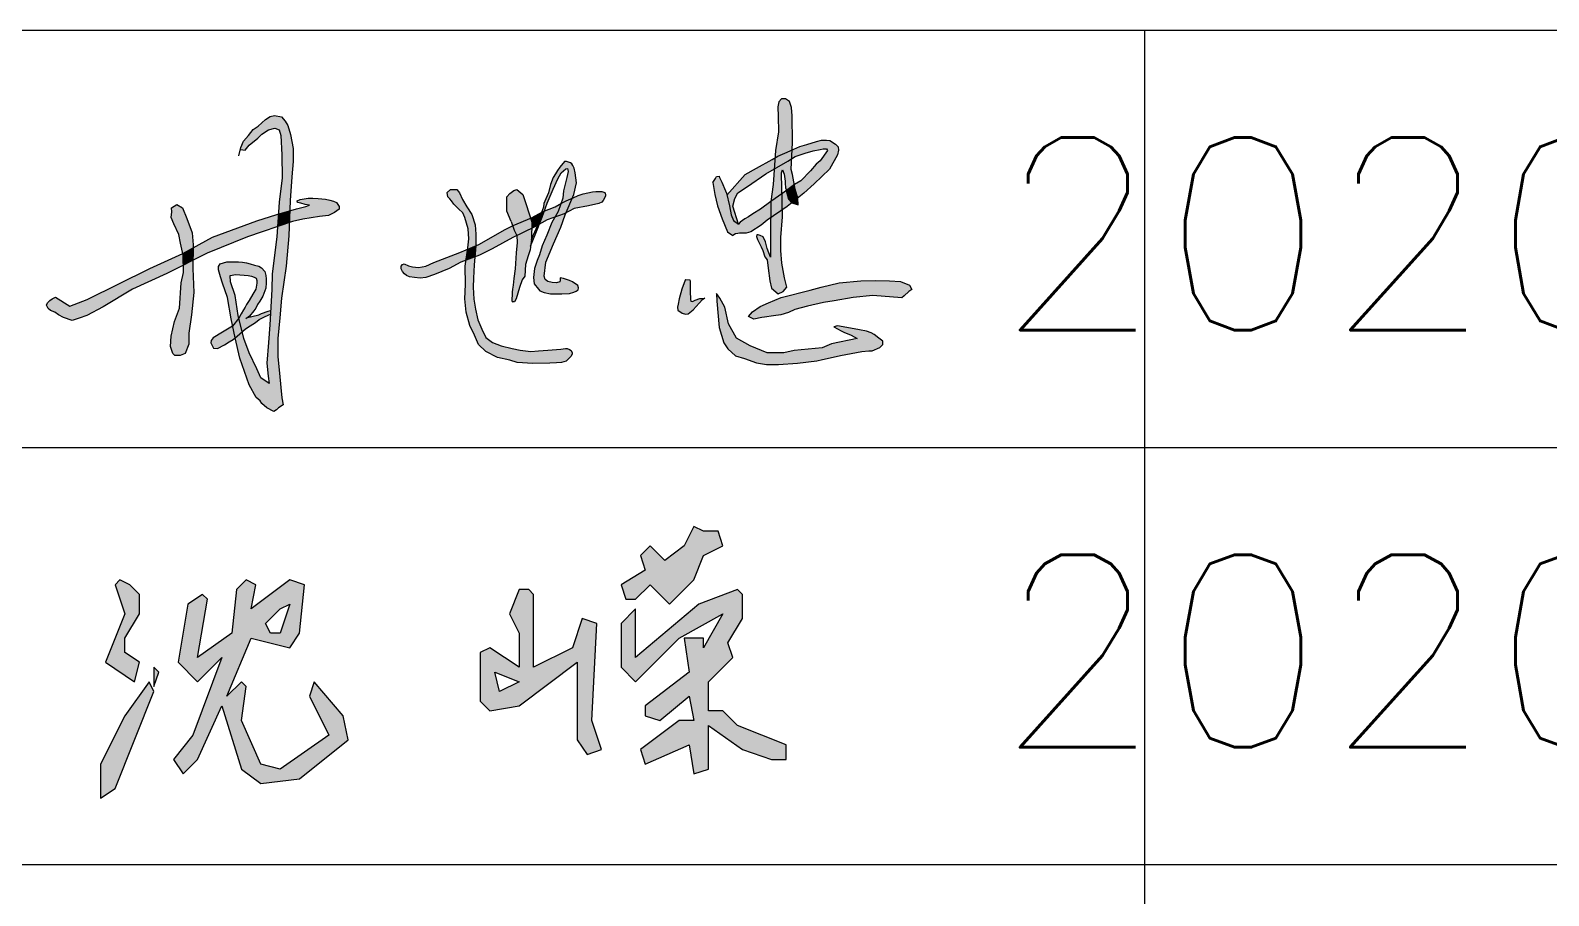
# Model space of a CAD drawing. Header units: millimetres. Extents: x 866561 to 876967, y 40200 to 44891.
# Drawn here: x 873855.26 to 873878.9, y 40247.15 to 40260.64 of the extents above; entities that cross this region are included whole.
import ezdxf
from ezdxf.enums import TextEntityAlignment as Align

# ---------------------------------------------------------------- set-up
doc = ezdxf.new("R2010")
doc.units = ezdxf.units.MM
doc.header["$LTSCALE"] = 1000
doc.header["$MEASUREMENT"] = 0
doc.layers.add('HATCH', color=8, linetype='Continuous')
doc.styles.add('ECEC_TQ', font='txt_l.shx', dxfattribs={"bigfont": 'hztxt_l.shx'})

msp = doc.modelspace()

# ---------------------------------------------------------------- hatches: boundary and pattern name
at = {"linetype": 'Continuous'}
h = msp.add_hatch(color=256, dxfattribs=at)
h.paths.add_polyline_path([(873863.775, 40250.79), (873863.775, 40249.58), (873863.927, 40249.353), (873864.154, 40249.429), (873864.002, 40249.883), (873864.078, 40251.395), (873863.851, 40251.471), (873863.7, 40251.017), (873863.095, 40250.715), (873863.095, 40251.849), (873863.019, 40251.925), (873862.868, 40251.925), (873862.717, 40251.546), (873862.868, 40251.244), (873862.868, 40250.715), (873862.414, 40251.017), (873862.263, 40250.941), (873862.263, 40250.185), (873862.414, 40250.034), (873862.868, 40250.11)])
h.paths.add_polyline_path([(873862.868, 40250.488), (873862.565, 40250.336), (873862.49, 40250.639)], flags=16)
h.paths.add_polyline_path([(873865.59, 40252.076), (873865.742, 40252.454), (873866.044, 40252.605), (873865.969, 40252.832), (873865.742, 40252.832), (873865.59, 40252.908), (873865.439, 40252.605), (873865.137, 40252.378), (873864.91, 40252.605), (873864.759, 40252.454), (873864.834, 40252.227), (873864.456, 40252), (873864.532, 40251.773), (873864.683, 40251.773), (873864.91, 40252), (873865.212, 40251.698)])
h.paths.add_polyline_path([(873866.347, 40251.471), (873866.347, 40251.849), (873866.271, 40251.925), (873865.666, 40251.698), (873864.683, 40250.866), (873864.683, 40251.622), (873864.456, 40251.395), (873864.456, 40250.715), (873864.683, 40250.488), (873865.364, 40251.168), (873866.044, 40251.546), (873865.742, 40251.017), (873865.742, 40251.168), (873865.439, 40251.168), (873865.515, 40250.639), (873864.834, 40250.11), (873864.834, 40249.958), (873865.061, 40249.883), (873865.515, 40250.261), (873865.59, 40249.883), (873865.364, 40249.883), (873864.759, 40249.429), (873864.834, 40249.202), (873865.515, 40249.505), (873865.59, 40249.051), (873865.817, 40249.126), (873865.817, 40249.807), (873866.347, 40249.429), (873866.8, 40249.278), (873867.027, 40249.278), (873867.027, 40249.505), (873866.271, 40249.807), (873866.044, 40250.034), (873865.817, 40250.034), (873865.817, 40250.488), (873866.195, 40250.866), (873866.12, 40251.093)])
h = msp.add_hatch(color=256, dxfattribs=at)
h.paths.add_polyline_path([(873856.728, 40250.941), (873856.728, 40251.168), (873856.955, 40251.546), (873856.955, 40251.849), (873856.804, 40252), (873856.652, 40252.076), (873856.577, 40252), (873856.728, 40251.546), (873856.425, 40250.79), (873856.879, 40250.488), (873856.955, 40250.79)])
h.paths.add_polyline_path([(873857.257, 40250.639), (873857.182, 40250.715), (873857.182, 40250.412)])
h.paths.add_polyline_path([(873857.182, 40250.336), (873857.106, 40250.488), (873856.728, 40249.958), (873856.35, 40249.202), (873856.35, 40248.673), (873856.577, 40248.824)])
h.paths.add_polyline_path([(873858.694, 40251.168), (873859.299, 40251.017), (873859.45, 40251.244), (873859.526, 40252), (873859.299, 40252.076), (873858.694, 40251.622), (873858.77, 40252), (873858.619, 40252.076), (873858.467, 40251.925), (873858.392, 40251.244), (873857.862, 40250.866), (873858.014, 40251.773), (873857.938, 40251.849), (873857.711, 40251.698), (873857.56, 40250.79), (873857.862, 40250.488), (873858.24, 40250.866), (873857.787, 40249.656), (873857.484, 40249.278), (873857.635, 40249.051), (873857.862, 40249.278), (873858.24, 40250.11), (873858.543, 40249.126), (873858.845, 40248.9), (873859.45, 40248.975), (873860.207, 40249.58), (873860.131, 40249.958), (873859.677, 40250.488), (873859.602, 40250.261), (873859.904, 40249.656), (873859.148, 40249.126), (873858.845, 40249.202), (873858.543, 40249.883), (873858.619, 40250.412), (873858.543, 40250.488), (873858.316, 40250.261)])
h.paths.add_polyline_path([(873858.921, 40251.395), (873859.148, 40251.622), (873859.299, 40251.698), (873859.148, 40251.244), (873858.997, 40251.244)], flags=16)
at = {"layer": 'HATCH'}
for points in [[(873867.121, 40259.307), (873867.111, 40259.437), (873867.079, 40259.528), (873867.016, 40259.57), (873866.957, 40259.57), (873866.914, 40259.524), (873866.897, 40259.447), (873866.904, 40259.296), (873866.911, 40259.055), (873866.862, 40258.764), (873866.854, 40258.653), (873866.9, 40258.68), (873867.044, 40258.738), (873867.123, 40258.776), (873867.128, 40258.893)], [(873859.329, 40258.358), (873859.351, 40258.593), (873859.348, 40258.799), (873859.308, 40259.018), (873859.265, 40259.154), (873859.225, 40259.223), (873859.169, 40259.293), (873859.057, 40259.314), (873858.993, 40259.295), (873858.918, 40259.25), (873858.803, 40259.143), (873858.725, 40259.093), (873858.653, 40258.999), (873858.578, 40258.911), (873858.536, 40258.815), (873858.527, 40258.78), (873858.601, 40258.773), (873858.665, 40258.847), (873858.797, 40258.958), (873858.864, 40259.019), (873858.965, 40259.086), (873859.063, 40259.113), (873859.131, 40259.086), (873859.158, 40258.998), (873859.171, 40258.698), (873859.178, 40258.338), (873859.134, 40257.96), (873859.122, 40257.779), (873859.299, 40257.83), (873859.305, 40257.988)], [(873867.123, 40258.776), (873867.044, 40258.738), (873866.9, 40258.68), (873866.854, 40258.653), (873866.841, 40258.476), (873867.053, 40258.598), (873867.116, 40258.639)], [(873867.836, 40258.824), (873867.797, 40258.866), (873867.708, 40258.923), (873867.657, 40258.929), (873867.58, 40258.926), (873867.498, 40258.904), (873867.352, 40258.86), (873867.239, 40258.828), (873867.149, 40258.789), (873867.123, 40258.776), (873867.116, 40258.639), (873867.169, 40258.674), (873867.324, 40258.727), (873867.451, 40258.761), (873867.558, 40258.783), (873867.605, 40258.791), (873867.654, 40258.79), (873867.67, 40258.765), (873867.56, 40258.605), (873867.493, 40258.555), (873867.406, 40258.451), (873867.257, 40258.294), (873867.156, 40258.234), (873867.17, 40258.163), (873867.209, 40258.025), (873867.304, 40258.102), (873867.462, 40258.248), (873867.703, 40258.477), (873867.826, 40258.699), (873867.843, 40258.769)], [(873863.4, 40258.165), (873863.472, 40258.325), (873863.522, 40258.416), (873863.558, 40258.447), (873863.599, 40258.482), (873863.624, 40258.487), (873863.632, 40258.439), (873863.613, 40258.345), (873863.561, 40258.138), (873863.548, 40258.023), (873863.517, 40257.936), (873863.531, 40257.943), (873863.601, 40257.983), (873863.699, 40258.025), (873863.722, 40258.078), (873863.76, 40258.263), (873863.744, 40258.419), (873863.725, 40258.491), (873863.707, 40258.535), (873863.69, 40258.561), (873863.67, 40258.575), (873863.608, 40258.593), (873863.577, 40258.593), (873863.501, 40258.504), (873863.469, 40258.456), (873863.435, 40258.403), (873863.398, 40258.345), (873863.356, 40258.237), (873863.327, 40258.108), (873863.284, 40258.013), (873863.253, 40257.938), (873863.248, 40257.881), (873863.216, 40257.801), (873863.244, 40257.817), (873863.263, 40257.824), (873863.306, 40257.946)], [(873866.426, 40258.207), (873866.709, 40258.401), (873866.841, 40258.476), (873866.854, 40258.653), (873866.81, 40258.628), (873866.565, 40258.489), (873866.39, 40258.392), (873866.106, 40258.072), (873866.145, 40257.904), (873866.173, 40257.763), (873866.207, 40257.677), (873866.284, 40257.616), (873866.195, 40257.9), (873866.229, 40258.017), (873866.274, 40258.106)], [(873867.116, 40258.639), (873867.053, 40258.598), (873866.841, 40258.476), (873866.823, 40258.237), (873866.788, 40257.973), (873866.961, 40258.09), (873866.958, 40258.203), (873866.953, 40258.385), (873866.954, 40258.418), (873866.969, 40258.464), (873866.998, 40258.4), (873867.011, 40258.289), (873867.013, 40258.259), (873867.019, 40258.186), (873867.035, 40258.144), (873867.156, 40258.234), (873867.125, 40258.394), (873867.107, 40258.472)], [(873866.099, 40258.1), (873866.083, 40258.139), (873866.028, 40258.275), (873865.992, 40258.345), (873865.985, 40258.367), (873865.942, 40258.36), (873865.925, 40258.329), (873865.884, 40258.27), (873865.916, 40258.083), (873865.959, 40257.902), (873866.031, 40257.703), (873866.112, 40257.501), (873866.198, 40257.443), (873866.24, 40257.469), (873866.277, 40257.474), (873866.302, 40257.476), (873866.352, 40257.476), (873866.407, 40257.477), (873866.478, 40257.497), (873866.639, 40257.602), (873866.733, 40257.679), (873866.786, 40257.715), (873866.788, 40257.973), (873866.629, 40257.851), (873866.51, 40257.777), (873866.44, 40257.734), (873866.384, 40257.703), (873866.31, 40257.65), (873866.284, 40257.616), (873866.207, 40257.677), (873866.173, 40257.763), (873866.145, 40257.904)], [(873862.182, 40257.61), (873862.131, 40257.767), (873862.057, 40257.889), (873861.986, 40258.004), (873861.94, 40258.108), (873861.897, 40258.157), (873861.801, 40258.161), (873861.748, 40258.112), (873861.759, 40258.046), (873861.789, 40258.012), (873861.816, 40257.981), (873861.854, 40257.929), (873861.923, 40257.858), (873861.99, 40257.795), (873862.021, 40257.72), (873862.075, 40257.544), (873862.087, 40257.392), (873862.068, 40257.248), (873862.065, 40257.228), (873862.193, 40257.282), (873862.197, 40257.461)], [(873862.977, 40257.924), (873862.925, 40258.08), (873862.832, 40258.156), (873862.788, 40258.144), (873862.724, 40258.096), (873862.68, 40258.044), (873862.68, 40257.96), (873862.68, 40257.819), (873862.744, 40257.659), (873862.767, 40257.592), (873862.777, 40257.597), (873863.048, 40257.711)], [(873864.11, 40257.939), (873864.157, 40257.963), (873864.178, 40257.986), (873864.2, 40258.021), (873864.215, 40258.059), (873864.215, 40258.087), (873864.211, 40258.098), (873864.202, 40258.111), (873864.155, 40258.127), (873864.062, 40258.127), (873864.012, 40258.12), (873863.941, 40258.107), (873863.865, 40258.09), (873863.788, 40258.063), (873863.711, 40258.03), (873863.699, 40258.025), (873863.596, 40257.793), (873863.724, 40257.861), (873863.951, 40257.904)], [(873866.961, 40258.09), (873866.788, 40257.973), (873866.786, 40257.715), (873866.968, 40257.84)], [(873867.065, 40258.009), (873867.033, 40258.124), (873867.035, 40258.144), (873866.978, 40258.102), (873866.961, 40258.09), (873866.968, 40257.84), (873867.046, 40257.893), (873867.114, 40257.949)], [(873867.17, 40258.163), (873867.156, 40258.234), (873867.156, 40258.234), (873867.035, 40258.144), (873867.033, 40258.124), (873867.065, 40258.009), (873867.114, 40257.949), (873867.209, 40258.025)], [(873857.779, 40257.483), (873857.696, 40257.704), (873857.626, 40257.871), (873857.538, 40257.927), (873857.455, 40257.871), (873857.461, 40257.808), (873857.45, 40257.72), (873857.493, 40257.621), (873857.567, 40257.456), (873857.596, 40257.322), (873857.632, 40257.159), (873857.792, 40257.247), (873857.793, 40257.298)], [(873859.299, 40257.83), (873859.122, 40257.779), (873859.108, 40257.582), (873859.292, 40257.646)], [(873859.992, 40257.802), (873860.066, 40257.853), (873860.068, 40257.896), (873860.025, 40257.954), (873859.98, 40257.977), (873859.922, 40257.991), (873859.854, 40258.008), (873859.738, 40258.02), (873859.658, 40258.024), (873859.582, 40258.024), (873859.522, 40258.014), (873859.46, 40258.002), (873859.413, 40257.981), (873859.417, 40257.956), (873859.468, 40257.944), (873859.536, 40257.927), (873859.606, 40257.913), (873859.545, 40257.894), (873859.402, 40257.859), (873859.299, 40257.83), (873859.292, 40257.646), (873859.338, 40257.662), (873859.501, 40257.695), (873859.759, 40257.738), (873859.901, 40257.754)], [(873863.475, 40257.815), (873863.517, 40257.936), (873863.428, 40257.887), (873863.263, 40257.824), (873863.229, 40257.726), (873863.186, 40257.618), (873863.305, 40257.686), (873863.425, 40257.729)], [(873863.699, 40258.025), (873863.601, 40257.983), (873863.531, 40257.943), (873863.517, 40257.936), (873863.475, 40257.815), (873863.425, 40257.729), (873863.573, 40257.78), (873863.596, 40257.793)], [(873866.972, 40257.734), (873866.968, 40257.84), (873866.786, 40257.715), (873866.785, 40257.447), (873866.783, 40257.234), (873866.785, 40257.104), (873866.732, 40257.237), (873866.704, 40257.344), (873866.669, 40257.419), (873866.621, 40257.439), (873866.594, 40257.45), (873866.573, 40257.453), (873866.564, 40257.424), (873866.581, 40257.378), (873866.639, 40257.266), (873866.666, 40257.206), (873866.697, 40257.111), (873866.73, 40257.061), (873866.747, 40256.935), (873866.775, 40256.735), (873866.798, 40256.619), (873866.903, 40256.534), (873866.983, 40256.57), (873867.038, 40256.635), (873867.004, 40256.781), (873866.958, 40257.01), (873866.946, 40257.209), (873866.946, 40257.41)], [(873867.209, 40258.025), (873867.114, 40257.949), (873867.213, 40257.918)], [(873858.641, 40257.42), (873859.108, 40257.582), (873859.122, 40257.779), (873859.093, 40257.771), (873858.785, 40257.67), (873858.096, 40257.416), (873857.792, 40257.247), (873857.788, 40257.053), (873858.011, 40257.164)], [(873858.579, 40255.836), (873858.554, 40255.941), (873858.479, 40255.875), (873858.446, 40255.847), (873858.446, 40255.846), (873858.521, 40255.528), (873858.665, 40255.116), (873858.775, 40254.916), (873858.837, 40254.863), (873858.863, 40254.822), (873858.94, 40254.754), (873859.049, 40254.698), (873859.088, 40254.724), (873859.122, 40254.756), (873859.195, 40254.801), (873859.174, 40254.91), (873859.157, 40255.071), (873859.137, 40255.298), (873859.109, 40255.552), (873859.113, 40255.837), (873859.142, 40256.159), (873859.169, 40256.467), (873859.239, 40256.962), (873859.284, 40257.438), (873859.292, 40257.646), (873859.108, 40257.582), (873859.097, 40257.42), (873859.023, 40256.842), (873859.016, 40256.599), (873859.006, 40256.417), (873858.986, 40256.052), (873858.965, 40255.773), (873858.942, 40255.452), (873858.962, 40255.25), (873858.975, 40255.133), (873858.848, 40255.223), (873858.783, 40255.364), (873858.664, 40255.611)], [(873862.77, 40257.408), (873862.832, 40257.439), (873862.79, 40257.526), (873862.767, 40257.592), (873862.651, 40257.535), (873862.239, 40257.302), (873862.193, 40257.282), (873862.18, 40257.11), (873862.251, 40257.137), (873862.448, 40257.234)], [(873863.068, 40257.649), (873863.048, 40257.711), (873862.777, 40257.597), (873862.767, 40257.592), (873862.79, 40257.526), (873862.832, 40257.439), (873863.066, 40257.553)], [(873863.216, 40257.801), (873863.061, 40257.717), (873863.048, 40257.711), (873863.068, 40257.649), (873863.066, 40257.553), (873863.103, 40257.571), (873863.154, 40257.6)], [(873863.186, 40257.618), (873863.154, 40257.6), (873863.081, 40257.436), (873863.059, 40257.371), (873863.048, 40257.277), (873863.13, 40257.478)], [(873863.52, 40257.57), (873863.584, 40257.765), (873863.596, 40257.793), (873863.573, 40257.78), (873863.425, 40257.729), (873863.378, 40257.646), (873863.3, 40257.447), (873863.229, 40257.278), (873863.184, 40257.142), (873863.15, 40257.054), (873863.111, 40256.927), (873863.095, 40256.785), (873863.104, 40256.69), (873863.171, 40256.604), (873863.191, 40256.579), (873863.259, 40256.552), (873863.359, 40256.534), (873863.424, 40256.533), (873863.533, 40256.533), (873863.651, 40256.537), (873863.722, 40256.56), (873863.757, 40256.576), (873863.786, 40256.596), (873863.792, 40256.627), (873863.784, 40256.664), (873863.702, 40256.721), (873863.652, 40256.739), (873863.558, 40256.774), (873863.507, 40256.782), (873863.507, 40256.743), (873863.505, 40256.719), (873863.452, 40256.706), (873863.384, 40256.708), (873863.314, 40256.727), (873863.277, 40256.757), (873863.261, 40256.808), (873863.285, 40257.027), (873863.403, 40257.313)], [(873863.263, 40257.824), (873863.244, 40257.817), (873863.216, 40257.801), (873863.154, 40257.6), (873863.186, 40257.618), (873863.229, 40257.726)], [(873863.061, 40257.387), (873863.066, 40257.553), (873862.832, 40257.439), (873862.838, 40257.33), (873862.824, 40257.172), (873862.809, 40256.92), (873862.784, 40256.769), (873862.775, 40256.666), (873862.765, 40256.607), (873862.763, 40256.556), (873862.763, 40256.512), (873862.756, 40256.456), (873862.757, 40256.427), (873862.762, 40256.414), (873862.769, 40256.407), (873862.796, 40256.409), (873862.825, 40256.452), (873862.875, 40256.633), (873862.916, 40256.753), (873862.957, 40256.809), (873862.969, 40256.99), (873863.009, 40257.126), (873863.041, 40257.218)], [(873856.847, 40256.604), (873857.38, 40256.85), (873857.641, 40256.98), (873857.637, 40257.135), (873857.632, 40257.159), (873857.12, 40256.927), (873856.141, 40256.443), (873855.872, 40256.341), (873855.648, 40256.478), (873855.595, 40256.456), (873855.56, 40256.429), (873855.525, 40256.394), (873855.507, 40256.357), (873855.532, 40256.303), (873855.571, 40256.272), (873855.637, 40256.245), (873855.697, 40256.206), (873855.773, 40256.163), (873855.907, 40256.116), (873856.018, 40256.153), (873856.138, 40256.196), (873856.391, 40256.328)], [(873857.792, 40257.247), (873857.632, 40257.159), (873857.637, 40257.135), (873857.641, 40256.98), (873857.788, 40257.053)], [(873861.962, 40257.028), (873862.042, 40257.058), (873862.065, 40257.228), (873861.944, 40257.177), (873861.542, 40257.022), (873861.417, 40256.963), (873861.3, 40256.942), (873861.208, 40256.951), (873861.147, 40256.967), (873861.081, 40257), (873861.054, 40256.991), (873861.033, 40256.965), (873861.03, 40256.922), (873861.054, 40256.881), (873861.084, 40256.844), (873861.115, 40256.817), (873861.16, 40256.795), (873861.238, 40256.785), (873861.329, 40256.779), (873861.417, 40256.785), (873861.553, 40256.833), (873861.78, 40256.927)], [(873862.193, 40257.282), (873862.065, 40257.228), (873862.042, 40257.058), (873862.18, 40257.11)], [(873857.802, 40256.553), (873857.786, 40256.927), (873857.788, 40257.053), (873857.641, 40256.98), (873857.644, 40256.865), (873857.605, 40256.706), (873857.581, 40256.309), (873857.502, 40256.103), (873857.45, 40255.871), (873857.441, 40255.713), (873857.475, 40255.601), (873857.506, 40255.569), (873857.592, 40255.569), (873857.666, 40255.605), (873857.723, 40255.749), (873857.727, 40255.919), (873857.768, 40256.203)], [(873858.854, 40256.94), (873858.817, 40256.963), (873858.746, 40256.98), (873858.682, 40257), (873858.625, 40257.014), (873858.561, 40257.024), (873858.5, 40257.031), (873858.402, 40257.031), (873858.318, 40257.031), (873858.213, 40257), (873858.186, 40256.96), (873858.186, 40256.909), (873858.217, 40256.795), (873858.247, 40256.701), (873858.325, 40256.475), (873858.382, 40256.145), (873858.407, 40256.029), (873858.504, 40256.153), (873858.494, 40256.197), (873858.448, 40256.508), (873858.374, 40256.718), (873858.366, 40256.818), (873858.457, 40256.834), (873858.648, 40256.816), (873858.703, 40256.81), (873858.744, 40256.79), (873858.774, 40256.775), (873858.785, 40256.74), (873858.785, 40256.697), (873858.768, 40256.603), (873858.72, 40256.529), (873858.664, 40256.43), (873858.624, 40256.364), (873858.603, 40256.327), (873858.574, 40256.284), (873858.542, 40256.223), (873858.504, 40256.153), (873858.554, 40255.941), (873858.609, 40255.988), (873858.681, 40256.036), (873858.761, 40256.086), (873858.822, 40256.131), (873858.913, 40256.181), (873858.995, 40256.218), (873858.998, 40256.274), (873858.961, 40256.264), (873858.859, 40256.225), (873858.816, 40256.207), (873858.705, 40256.177), (873858.64, 40256.163), (873858.669, 40256.185), (873858.739, 40256.266), (873858.766, 40256.31), (873858.793, 40256.364), (873858.83, 40256.417), (873858.878, 40256.495), (873858.922, 40256.62), (873858.928, 40256.704), (873858.928, 40256.768), (873858.925, 40256.818), (873858.908, 40256.883)], [(873862.154, 40256.636), (873862.157, 40256.777), (873862.171, 40256.983), (873862.18, 40257.11), (873862.042, 40257.058), (873862.029, 40256.963), (873862.034, 40256.678), (873862.025, 40256.454), (873862.046, 40256.245), (873862.103, 40256.037), (873862.172, 40255.889), (873862.237, 40255.742), (873862.35, 40255.636), (873862.532, 40255.539), (873862.725, 40255.497), (873862.836, 40255.463), (873863.081, 40255.447), (873863.348, 40255.454), (873863.452, 40255.456), (873863.527, 40255.461), (873863.604, 40255.485), (873863.677, 40255.561), (873863.695, 40255.597), (873863.695, 40255.614), (873863.682, 40255.651), (873863.654, 40255.665), (873863.618, 40255.678), (873863.591, 40255.683), (873863.52, 40255.671), (873863.315, 40255.657), (873863.172, 40255.644), (873863.05, 40255.633), (873862.885, 40255.653), (873862.762, 40255.679), (873862.59, 40255.72), (873862.452, 40255.776), (873862.35, 40255.853), (873862.29, 40255.98), (873862.227, 40256.127), (873862.191, 40256.291), (873862.161, 40256.451)], [(873865.673, 40256.386), (873865.724, 40256.446), (873865.741, 40256.458), (873865.683, 40256.462), (873865.611, 40256.436), (873865.57, 40256.411), (873865.543, 40256.416), (873865.54, 40256.444), (873865.54, 40256.482), (873865.535, 40256.539), (873865.535, 40256.582), (873865.535, 40256.642), (873865.533, 40256.677), (873865.533, 40256.723), (873865.528, 40256.753), (873865.462, 40256.758), (873865.442, 40256.705), (873865.405, 40256.605), (873865.359, 40256.454), (873865.344, 40256.374), (873865.334, 40256.326), (873865.342, 40256.276), (873865.41, 40256.233), (873865.46, 40256.218), (873865.5, 40256.221), (873865.58, 40256.283)], [(873867.362, 40256.339), (873867.612, 40256.395), (873867.775, 40256.425), (873868.073, 40256.477), (873868.379, 40256.507), (873868.832, 40256.469), (873868.865, 40256.502), (873868.939, 40256.571), (873868.984, 40256.599), (873868.951, 40256.67), (873868.811, 40256.723), (873868.636, 40256.736), (873868.414, 40256.741), (873868.19, 40256.733), (873867.856, 40256.703), (873867.574, 40256.634), (873867.401, 40256.591), (873866.95, 40256.473), (873866.754, 40256.39), (873866.622, 40256.334), (873866.504, 40256.25), (873866.441, 40256.179), (873866.525, 40256.138), (873866.647, 40256.166), (873866.688, 40256.169), (873866.833, 40256.189), (873866.945, 40256.207), (873867.065, 40256.242), (873867.161, 40256.288)], [(873866.072, 40256.323), (873865.995, 40256.463), (873865.945, 40256.537), (873865.947, 40256.419), (873865.982, 40256.006), (873866.058, 40255.771), (873866.118, 40255.673), (873866.239, 40255.567), (873866.379, 40255.527), (873866.565, 40255.458), (873866.72, 40255.432), (873866.909, 40255.43), (873867.206, 40255.454), (873867.507, 40255.489), (873867.596, 40255.509), (873867.759, 40255.543), (873867.872, 40255.573), (873868.207, 40255.636), (873868.314, 40255.644), (873868.365, 40255.644), (873868.485, 40255.696), (873868.532, 40255.745), (873868.534, 40255.793), (873868.471, 40255.843), (873868.401, 40255.898), (873868.354, 40255.926), (873868.278, 40255.952), (873868.171, 40255.974), (873867.971, 40256.007), (873867.829, 40256.033), (873867.768, 40256.019), (873867.883, 40255.954), (873867.927, 40255.936), (873868.04, 40255.89), (873868.088, 40255.86), (873868.133, 40255.837), (873867.733, 40255.751), (873867.587, 40255.691), (873867.152, 40255.652), (873866.99, 40255.613), (873866.734, 40255.613), (873866.465, 40255.723), (873866.252, 40255.842), (873866.13, 40256.063)], [(873858.446, 40255.847), (873858.407, 40256.029), (873858.25, 40255.934), (873858.103, 40255.849), (873858.074, 40255.804), (873858.066, 40255.767), (873858.111, 40255.688), (873858.172, 40255.678), (873858.281, 40255.736), (873858.355, 40255.782), (873858.416, 40255.821)], [(873858.504, 40256.153), (873858.407, 40256.029), (873858.446, 40255.847), (873858.479, 40255.875), (873858.554, 40255.941)]]:
    msp.add_hatch(color=256, dxfattribs=at).paths.add_polyline_path(points)

# ---------------------------------------------------------------- linework, layer by layer
for p, q in [((873837.612, 40260.639), (873947.612, 40260.639)), ((873872.612, 40228.139), (873872.612, 40260.639)), ((873837.612, 40254.139), (873892.612, 40254.139)), ((873837.612, 40247.639), (873892.612, 40247.639))]:
    msp.add_line(p, q)
for points in [[(873867.033, 40258.124), (873867.065, 40258.009), (873867.114, 40257.949), (873867.213, 40257.918), (873867.209, 40258.025), (873867.17, 40258.163), (873867.125, 40258.394), (873867.107, 40258.472), (873867.128, 40258.893), (873867.121, 40259.307), (873867.111, 40259.437), (873867.079, 40259.528), (873867.016, 40259.57), (873866.957, 40259.57), (873866.914, 40259.524), (873866.897, 40259.447), (873866.904, 40259.296), (873866.911, 40259.055), (873866.862, 40258.764), (873866.823, 40258.237), (873866.788, 40257.973), (873866.785, 40257.447), (873866.783, 40257.234), (873866.785, 40257.104), (873866.732, 40257.237), (873866.704, 40257.344), (873866.669, 40257.419)], [(873858.504, 40258.681), (873858.536, 40258.815), (873858.578, 40258.911), (873858.653, 40258.999), (873858.725, 40259.093), (873858.803, 40259.143), (873858.918, 40259.25), (873858.993, 40259.295), (873859.057, 40259.314), (873859.169, 40259.293), (873859.225, 40259.223), (873859.265, 40259.154), (873859.308, 40259.018), (873859.348, 40258.799), (873859.351, 40258.593), (873859.329, 40258.358), (873859.305, 40257.988), (873859.284, 40257.438), (873859.239, 40256.962), (873859.169, 40256.467), (873859.142, 40256.159), (873859.113, 40255.837), (873859.109, 40255.552), (873859.137, 40255.298), (873859.157, 40255.071), (873859.174, 40254.91), (873859.195, 40254.801), (873859.122, 40254.756), (873859.088, 40254.724), (873859.049, 40254.698), (873858.94, 40254.754), (873858.863, 40254.822), (873858.837, 40254.863), (873858.775, 40254.916), (873858.665, 40255.116), (873858.521, 40255.528), (873858.446, 40255.846), (873858.382, 40256.145), (873858.325, 40256.475), (873858.247, 40256.701), (873858.217, 40256.795), (873858.186, 40256.909), (873858.186, 40256.96), (873858.213, 40257), (873858.213, 40257), (873858.318, 40257.031), (873858.402, 40257.031), (873858.402, 40257.031), (873858.5, 40257.031), (873858.561, 40257.024), (873858.625, 40257.014), (873858.682, 40257), (873858.746, 40256.98), (873858.817, 40256.963), (873858.854, 40256.94), (873858.908, 40256.883), (873858.925, 40256.818), (873858.928, 40256.768), (873858.928, 40256.704), (873858.922, 40256.62), (873858.878, 40256.495), (873858.83, 40256.417), (873858.793, 40256.364), (873858.766, 40256.31), (873858.739, 40256.266), (873858.739, 40256.266), (873858.669, 40256.185), (873858.611, 40256.141)], [(873858.527, 40258.78), (873858.601, 40258.773), (873858.601, 40258.773), (873858.665, 40258.847), (873858.797, 40258.958), (873858.864, 40259.019), (873858.965, 40259.086), (873859.063, 40259.113), (873859.063, 40259.113), (873859.131, 40259.086), (873859.158, 40258.998), (873859.171, 40258.698), (873859.178, 40258.338), (873859.134, 40257.96), (873859.097, 40257.42), (873859.023, 40256.842), (873859.016, 40256.599), (873859.006, 40256.417), (873858.986, 40256.052), (873858.965, 40255.773), (873858.942, 40255.452), (873858.962, 40255.25), (873858.975, 40255.133), (873858.975, 40255.133), (873858.848, 40255.223), (873858.783, 40255.364), (873858.664, 40255.611), (873858.579, 40255.836), (873858.494, 40256.197), (873858.448, 40256.508), (873858.374, 40256.718), (873858.366, 40256.818), (873858.366, 40256.818), (873858.457, 40256.834), (873858.648, 40256.816), (873858.648, 40256.816), (873858.703, 40256.81), (873858.744, 40256.79), (873858.774, 40256.775), (873858.785, 40256.74), (873858.785, 40256.697), (873858.768, 40256.603), (873858.72, 40256.529), (873858.664, 40256.43), (873858.624, 40256.364), (873858.603, 40256.327), (873858.574, 40256.284), (873858.542, 40256.223), (873858.504, 40256.153), (873858.407, 40256.029), (873858.25, 40255.934), (873858.103, 40255.849), (873858.074, 40255.804), (873858.066, 40255.767), (873858.111, 40255.688), (873858.172, 40255.678), (873858.281, 40255.736), (873858.355, 40255.782), (873858.416, 40255.821), (873858.479, 40255.875), (873858.609, 40255.988), (873858.681, 40256.036), (873858.761, 40256.086), (873858.822, 40256.131), (873858.913, 40256.181), (873858.995, 40256.218)], [(873865.884, 40258.27), (873865.925, 40258.329), (873865.942, 40258.36), (873865.942, 40258.36), (873865.985, 40258.367), (873865.992, 40258.345), (873866.028, 40258.275), (873866.083, 40258.139), (873866.099, 40258.1), (873866.145, 40257.904), (873866.173, 40257.763), (873866.207, 40257.677), (873866.284, 40257.616), (873866.195, 40257.9), (873866.229, 40258.017), (873866.274, 40258.106), (873866.426, 40258.207), (873866.709, 40258.401), (873867.053, 40258.598), (873867.169, 40258.674), (873867.324, 40258.727), (873867.451, 40258.761), (873867.558, 40258.783), (873867.605, 40258.791), (873867.654, 40258.79), (873867.67, 40258.765), (873867.56, 40258.605), (873867.493, 40258.555), (873867.406, 40258.451), (873867.257, 40258.294), (873867.156, 40258.234), (873866.978, 40258.102), (873866.788, 40257.973), (873866.629, 40257.851), (873866.51, 40257.777), (873866.44, 40257.734), (873866.384, 40257.703), (873866.31, 40257.65), (873866.284, 40257.616)], [(873866.106, 40258.072), (873866.39, 40258.392), (873866.565, 40258.489), (873866.81, 40258.628), (873866.9, 40258.68), (873867.044, 40258.738), (873867.149, 40258.789), (873867.239, 40258.828), (873867.352, 40258.86), (873867.498, 40258.904), (873867.58, 40258.926), (873867.657, 40258.929), (873867.708, 40258.923), (873867.797, 40258.866), (873867.836, 40258.824), (873867.843, 40258.769), (873867.826, 40258.699), (873867.703, 40258.477), (873867.462, 40258.248), (873867.304, 40258.102), (873867.046, 40257.893), (873866.733, 40257.679), (873866.639, 40257.602), (873866.478, 40257.497), (873866.407, 40257.477), (873866.352, 40257.476), (873866.302, 40257.476), (873866.277, 40257.474), (873866.24, 40257.469), (873866.198, 40257.443)], [(873863.048, 40257.277), (873863.13, 40257.478), (873863.229, 40257.726), (873863.306, 40257.946), (873863.4, 40258.165), (873863.472, 40258.325), (873863.522, 40258.416), (873863.558, 40258.447), (873863.599, 40258.482), (873863.624, 40258.487), (873863.632, 40258.439), (873863.613, 40258.345), (873863.561, 40258.138), (873863.548, 40258.023), (873863.475, 40257.815), (873863.378, 40257.646), (873863.3, 40257.447), (873863.229, 40257.278), (873863.184, 40257.142), (873863.15, 40257.054), (873863.111, 40256.927), (873863.095, 40256.785), (873863.104, 40256.69), (873863.171, 40256.604), (873863.191, 40256.579), (873863.259, 40256.552), (873863.359, 40256.534), (873863.424, 40256.533), (873863.533, 40256.533), (873863.651, 40256.537), (873863.722, 40256.56), (873863.757, 40256.576), (873863.786, 40256.596), (873863.792, 40256.627), (873863.784, 40256.664), (873863.702, 40256.721), (873863.652, 40256.739), (873863.558, 40256.774), (873863.507, 40256.782), (873863.507, 40256.743), (873863.505, 40256.719), (873863.452, 40256.706), (873863.384, 40256.708), (873863.314, 40256.727), (873863.277, 40256.757), (873863.261, 40256.808), (873863.285, 40257.027), (873863.403, 40257.313), (873863.52, 40257.57), (873863.584, 40257.765), (873863.722, 40258.078), (873863.76, 40258.263), (873863.744, 40258.419), (873863.725, 40258.491), (873863.707, 40258.535), (873863.69, 40258.561), (873863.67, 40258.575), (873863.608, 40258.593), (873863.577, 40258.593), (873863.501, 40258.504), (873863.469, 40258.456), (873863.435, 40258.403), (873863.398, 40258.345), (873863.356, 40258.237), (873863.327, 40258.108), (873863.284, 40258.013), (873863.253, 40257.938), (873863.248, 40257.881)], [(873866.669, 40257.419), (873866.621, 40257.439), (873866.594, 40257.45), (873866.573, 40257.453), (873866.564, 40257.424), (873866.581, 40257.378), (873866.639, 40257.266), (873866.666, 40257.206), (873866.697, 40257.111), (873866.73, 40257.061), (873866.747, 40256.935), (873866.775, 40256.735), (873866.798, 40256.619), (873866.903, 40256.534), (873866.983, 40256.57), (873867.038, 40256.635), (873867.038, 40256.635), (873867.004, 40256.781), (873866.958, 40257.01), (873866.946, 40257.209), (873866.946, 40257.41), (873866.972, 40257.734), (873866.958, 40258.203), (873866.953, 40258.385), (873866.954, 40258.418), (873866.969, 40258.464), (873866.969, 40258.464), (873866.998, 40258.4), (873867.011, 40258.289), (873867.013, 40258.259), (873867.019, 40258.186), (873867.035, 40258.144), (873867.033, 40258.124)], [(873864.202, 40258.111), (873864.211, 40258.098), (873864.215, 40258.087), (873864.215, 40258.059), (873864.2, 40258.021), (873864.178, 40257.986), (873864.157, 40257.963), (873864.11, 40257.939), (873863.951, 40257.904), (873863.724, 40257.861), (873863.573, 40257.78), (873863.305, 40257.686), (873863.103, 40257.571), (873862.77, 40257.408), (873862.448, 40257.234), (873862.251, 40257.137), (873861.962, 40257.028), (873861.78, 40256.927), (873861.553, 40256.833), (873861.417, 40256.785), (873861.329, 40256.779), (873861.238, 40256.785), (873861.16, 40256.795), (873861.115, 40256.817), (873861.084, 40256.844), (873861.054, 40256.881), (873861.03, 40256.922), (873861.033, 40256.965), (873861.054, 40256.991), (873861.081, 40257)], [(873861.081, 40257), (873861.147, 40256.967), (873861.208, 40256.951), (873861.3, 40256.942), (873861.417, 40256.963), (873861.542, 40257.022), (873861.944, 40257.177), (873862.239, 40257.302), (873862.651, 40257.535), (873862.777, 40257.597), (873863.061, 40257.717), (873863.244, 40257.817), (873863.428, 40257.887), (873863.531, 40257.943), (873863.601, 40257.983), (873863.711, 40258.03), (873863.788, 40258.063), (873863.865, 40258.09), (873863.941, 40258.107), (873864.012, 40258.12), (873864.062, 40258.127), (873864.155, 40258.127), (873864.155, 40258.127), (873864.202, 40258.111)], [(873861.759, 40258.046), (873861.748, 40258.112), (873861.801, 40258.161), (873861.897, 40258.157), (873861.94, 40258.108), (873861.986, 40258.004), (873862.057, 40257.889), (873862.131, 40257.767), (873862.182, 40257.61), (873862.197, 40257.461), (873862.193, 40257.282), (873862.171, 40256.983), (873862.157, 40256.777), (873862.154, 40256.636), (873862.161, 40256.451), (873862.191, 40256.291), (873862.227, 40256.127), (873862.29, 40255.98), (873862.35, 40255.853), (873862.452, 40255.776), (873862.59, 40255.72), (873862.762, 40255.679), (873862.885, 40255.653), (873863.05, 40255.633), (873863.172, 40255.644), (873863.315, 40255.657), (873863.52, 40255.671), (873863.591, 40255.683), (873863.618, 40255.678), (873863.654, 40255.665), (873863.682, 40255.651), (873863.695, 40255.614), (873863.695, 40255.597), (873863.677, 40255.561), (873863.604, 40255.485), (873863.527, 40255.461), (873863.452, 40255.456), (873863.348, 40255.454), (873863.081, 40255.447), (873862.836, 40255.463), (873862.725, 40255.497), (873862.532, 40255.539), (873862.35, 40255.636), (873862.237, 40255.742), (873862.172, 40255.889), (873862.103, 40256.037), (873862.046, 40256.245), (873862.025, 40256.454), (873862.034, 40256.678), (873862.029, 40256.963), (873862.068, 40257.248), (873862.087, 40257.392), (873862.075, 40257.544), (873862.021, 40257.72), (873861.99, 40257.795), (873861.923, 40257.858), (873861.854, 40257.929), (873861.816, 40257.981), (873861.789, 40258.012), (873861.759, 40258.046)], [(873862.744, 40257.659), (873862.68, 40257.819), (873862.68, 40257.96), (873862.68, 40258.044), (873862.724, 40258.096), (873862.788, 40258.144), (873862.832, 40258.156), (873862.925, 40258.08), (873862.977, 40257.924), (873863.068, 40257.649), (873863.061, 40257.387), (873863.041, 40257.218), (873863.009, 40257.126), (873862.969, 40256.99), (873862.957, 40256.809), (873862.916, 40256.753), (873862.875, 40256.633), (873862.825, 40256.452), (873862.796, 40256.409), (873862.769, 40256.407)], [(873865.884, 40258.27), (873865.916, 40258.083), (873865.959, 40257.902), (873866.031, 40257.703), (873866.112, 40257.501), (873866.198, 40257.443)], [(873855.648, 40256.478), (873855.872, 40256.341), (873856.141, 40256.443), (873857.12, 40256.927), (873857.632, 40257.159), (873858.096, 40257.416), (873858.785, 40257.67), (873859.093, 40257.771), (873859.402, 40257.859), (873859.545, 40257.894), (873859.606, 40257.913), (873859.536, 40257.927), (873859.468, 40257.944), (873859.417, 40257.956), (873859.417, 40257.956), (873859.413, 40257.981), (873859.46, 40258.002), (873859.522, 40258.014), (873859.582, 40258.024), (873859.658, 40258.024), (873859.738, 40258.02), (873859.854, 40258.008), (873859.922, 40257.991), (873859.98, 40257.977), (873860.025, 40257.954), (873860.068, 40257.896), (873860.066, 40257.853), (873859.992, 40257.802), (873859.901, 40257.754), (873859.759, 40257.738), (873859.501, 40257.695), (873859.338, 40257.662), (873858.641, 40257.42), (873858.011, 40257.164), (873857.38, 40256.85), (873856.847, 40256.604), (873856.391, 40256.328), (873856.138, 40256.196), (873856.018, 40256.153), (873855.907, 40256.116), (873855.773, 40256.163), (873855.697, 40256.206), (873855.637, 40256.245), (873855.571, 40256.272), (873855.532, 40256.303), (873855.507, 40256.357), (873855.525, 40256.394), (873855.56, 40256.429), (873855.595, 40256.456), (873855.648, 40256.478)], [(873857.455, 40257.871), (873857.538, 40257.927), (873857.626, 40257.871), (873857.696, 40257.704), (873857.779, 40257.483), (873857.793, 40257.298), (873857.786, 40256.927), (873857.802, 40256.553), (873857.768, 40256.203), (873857.727, 40255.919), (873857.723, 40255.749), (873857.666, 40255.605), (873857.592, 40255.569), (873857.506, 40255.569), (873857.475, 40255.601), (873857.441, 40255.713), (873857.45, 40255.871), (873857.502, 40256.103), (873857.581, 40256.309), (873857.605, 40256.706), (873857.644, 40256.865), (873857.637, 40257.135), (873857.596, 40257.322), (873857.567, 40257.456), (873857.493, 40257.621), (873857.45, 40257.72), (873857.461, 40257.808), (873857.455, 40257.871)], [(873863.248, 40257.881), (873863.216, 40257.801), (873863.154, 40257.6), (873863.081, 40257.436), (873863.059, 40257.371)], [(873862.744, 40257.659), (873862.79, 40257.526), (873862.832, 40257.439), (873862.838, 40257.33), (873862.824, 40257.172), (873862.809, 40256.92), (873862.784, 40256.769), (873862.775, 40256.666), (873862.765, 40256.607), (873862.763, 40256.556), (873862.763, 40256.512), (873862.756, 40256.456), (873862.757, 40256.427)], [(873865.462, 40256.758), (873865.442, 40256.705), (873865.405, 40256.605), (873865.359, 40256.454), (873865.344, 40256.374), (873865.334, 40256.326), (873865.342, 40256.276), (873865.342, 40256.276), (873865.41, 40256.233), (873865.46, 40256.218), (873865.5, 40256.221), (873865.58, 40256.283), (873865.673, 40256.386), (873865.724, 40256.446), (873865.759, 40256.469)], [(873865.462, 40256.758), (873865.528, 40256.753), (873865.533, 40256.723), (873865.533, 40256.677), (873865.535, 40256.642), (873865.535, 40256.582), (873865.535, 40256.539), (873865.54, 40256.482), (873865.54, 40256.444), (873865.543, 40256.416), (873865.543, 40256.416), (873865.57, 40256.411), (873865.611, 40256.436), (873865.683, 40256.462), (873865.683, 40256.462), (873865.741, 40256.458)], [(873866.504, 40256.25), (873866.622, 40256.334), (873866.754, 40256.39), (873866.95, 40256.473), (873867.401, 40256.591), (873867.574, 40256.634), (873867.856, 40256.703), (873868.19, 40256.733), (873868.414, 40256.741), (873868.636, 40256.736), (873868.811, 40256.723), (873868.951, 40256.67), (873868.951, 40256.67), (873868.984, 40256.599), (873868.939, 40256.571), (873868.865, 40256.502), (873868.832, 40256.469), (873868.832, 40256.469), (873868.379, 40256.507), (873868.073, 40256.477), (873867.775, 40256.425), (873867.612, 40256.395), (873867.362, 40256.339), (873867.161, 40256.288), (873867.065, 40256.242), (873866.945, 40256.207), (873866.833, 40256.189), (873866.688, 40256.169), (873866.647, 40256.166), (873866.525, 40256.138), (873866.441, 40256.179), (873866.504, 40256.25), (873866.504, 40256.25)], [(873862.757, 40256.427), (873862.762, 40256.414), (873862.769, 40256.407)], [(873865.945, 40256.537), (873865.947, 40256.419), (873865.982, 40256.006), (873866.058, 40255.771), (873866.118, 40255.673), (873866.239, 40255.567), (873866.379, 40255.527), (873866.565, 40255.458), (873866.72, 40255.432), (873866.909, 40255.43), (873867.206, 40255.454), (873867.507, 40255.489), (873867.596, 40255.509), (873867.759, 40255.543), (873867.872, 40255.573), (873868.207, 40255.636), (873868.314, 40255.644), (873868.365, 40255.644), (873868.485, 40255.696), (873868.532, 40255.745), (873868.534, 40255.793), (873868.471, 40255.843), (873868.401, 40255.898), (873868.354, 40255.926), (873868.278, 40255.952), (873868.171, 40255.974), (873867.971, 40256.007), (873867.829, 40256.033), (873867.768, 40256.019), (873867.768, 40256.019), (873867.768, 40256.019), (873867.883, 40255.954), (873867.927, 40255.936), (873868.04, 40255.89), (873868.088, 40255.86), (873868.133, 40255.837), (873867.733, 40255.751), (873867.587, 40255.691), (873867.152, 40255.652), (873866.99, 40255.613), (873866.734, 40255.613), (873866.465, 40255.723), (873866.252, 40255.842), (873866.13, 40256.063), (873866.072, 40256.323), (873865.995, 40256.463), (873865.945, 40256.537)], [(873858.64, 40256.163), (873858.64, 40256.163), (873858.705, 40256.177), (873858.816, 40256.207), (873858.859, 40256.225), (873858.961, 40256.264), (873858.998, 40256.274)]]:
    msp.add_lwpolyline(points)
at = {"linetype": 'Continuous', "elevation": 2318108.623}
for points in [[(873865.742, 40252.832), (873865.59, 40252.908), (873865.439, 40252.605), (873865.137, 40252.378), (873864.91, 40252.605), (873864.759, 40252.454), (873864.834, 40252.227), (873864.456, 40252), (873864.532, 40251.773), (873864.683, 40251.773), (873864.91, 40252), (873865.212, 40251.698), (873865.59, 40252.076), (873865.742, 40252.454), (873866.044, 40252.605), (873865.969, 40252.832), (873865.742, 40252.832)], [(873856.804, 40252), (873856.652, 40252.076), (873856.577, 40252), (873856.728, 40251.546), (873856.425, 40250.79), (873856.879, 40250.488), (873856.955, 40250.79), (873856.728, 40250.941), (873856.728, 40251.168), (873856.955, 40251.546), (873856.955, 40251.849), (873856.804, 40252)], [(873858.77, 40252), (873858.619, 40252.076), (873858.467, 40251.925), (873858.392, 40251.244), (873857.862, 40250.866), (873858.014, 40251.773), (873857.938, 40251.849), (873857.711, 40251.698), (873857.56, 40250.79), (873857.862, 40250.488), (873858.24, 40250.866), (873857.787, 40249.656), (873857.484, 40249.278), (873857.635, 40249.051), (873857.862, 40249.278), (873858.24, 40250.11), (873858.543, 40249.126), (873858.845, 40248.9), (873859.45, 40248.975), (873860.207, 40249.58), (873860.131, 40249.958), (873859.677, 40250.488), (873859.602, 40250.261), (873859.904, 40249.656), (873859.148, 40249.126), (873858.845, 40249.202), (873858.543, 40249.883), (873858.619, 40250.412), (873858.543, 40250.488), (873858.316, 40250.261), (873858.694, 40251.168), (873859.299, 40251.017), (873859.45, 40251.244), (873859.526, 40252), (873859.299, 40252.076), (873858.694, 40251.622), (873858.77, 40252)], [(873863.095, 40251.849), (873863.019, 40251.925), (873862.868, 40251.925), (873862.717, 40251.546), (873862.868, 40251.244), (873862.868, 40250.715), (873862.414, 40251.017), (873862.263, 40250.941), (873862.263, 40250.185), (873862.414, 40250.034), (873862.868, 40250.11), (873863.775, 40250.79), (873863.775, 40249.58), (873863.927, 40249.353), (873864.154, 40249.429), (873864.002, 40249.883), (873864.078, 40251.395), (873863.851, 40251.471), (873863.7, 40251.017), (873863.095, 40250.715), (873863.095, 40251.849)], [(873866.347, 40251.849), (873866.271, 40251.925), (873865.666, 40251.698), (873864.683, 40250.866), (873864.683, 40251.622), (873864.456, 40251.395), (873864.456, 40250.715), (873864.683, 40250.488), (873865.364, 40251.168), (873866.044, 40251.546), (873865.742, 40251.017), (873865.742, 40251.168), (873865.439, 40251.168), (873865.515, 40250.639), (873864.834, 40250.11), (873864.834, 40249.958), (873865.061, 40249.883), (873865.515, 40250.261), (873865.59, 40249.883), (873865.364, 40249.883), (873864.759, 40249.429), (873864.834, 40249.202), (873865.515, 40249.505), (873865.59, 40249.051), (873865.817, 40249.126), (873865.817, 40249.807), (873866.347, 40249.429), (873866.8, 40249.278), (873867.027, 40249.278), (873867.027, 40249.505), (873866.271, 40249.807), (873866.044, 40250.034), (873865.817, 40250.034), (873865.817, 40250.488), (873866.195, 40250.866), (873866.12, 40251.093), (873866.347, 40251.471), (873866.347, 40251.849)], [(873859.148, 40251.622), (873859.299, 40251.698), (873859.148, 40251.244), (873858.997, 40251.244), (873858.921, 40251.395), (873859.148, 40251.622)], [(873857.257, 40250.639), (873857.182, 40250.715), (873857.182, 40250.412), (873857.257, 40250.639)], [(873862.49, 40250.639), (873862.868, 40250.488), (873862.565, 40250.336), (873862.49, 40250.639)], [(873857.182, 40250.336), (873857.106, 40250.488), (873856.728, 40249.958), (873856.35, 40249.202), (873856.35, 40248.673), (873856.577, 40248.824), (873857.182, 40250.336)]]:
    msp.add_lwpolyline(points, dxfattribs=at)

# ---------------------------------------------------------------- texts
at = {"style": 'ECEC_TQ'}
for p in [(873881.856, 40257.467), (873881.856, 40250.967)]:
    msp.add_attdef('2020.04.30', text=' ', height=3, dxfattribs=at).set_placement(p, align=Align.MIDDLE)

doc.saveas('drawing.dxf')
